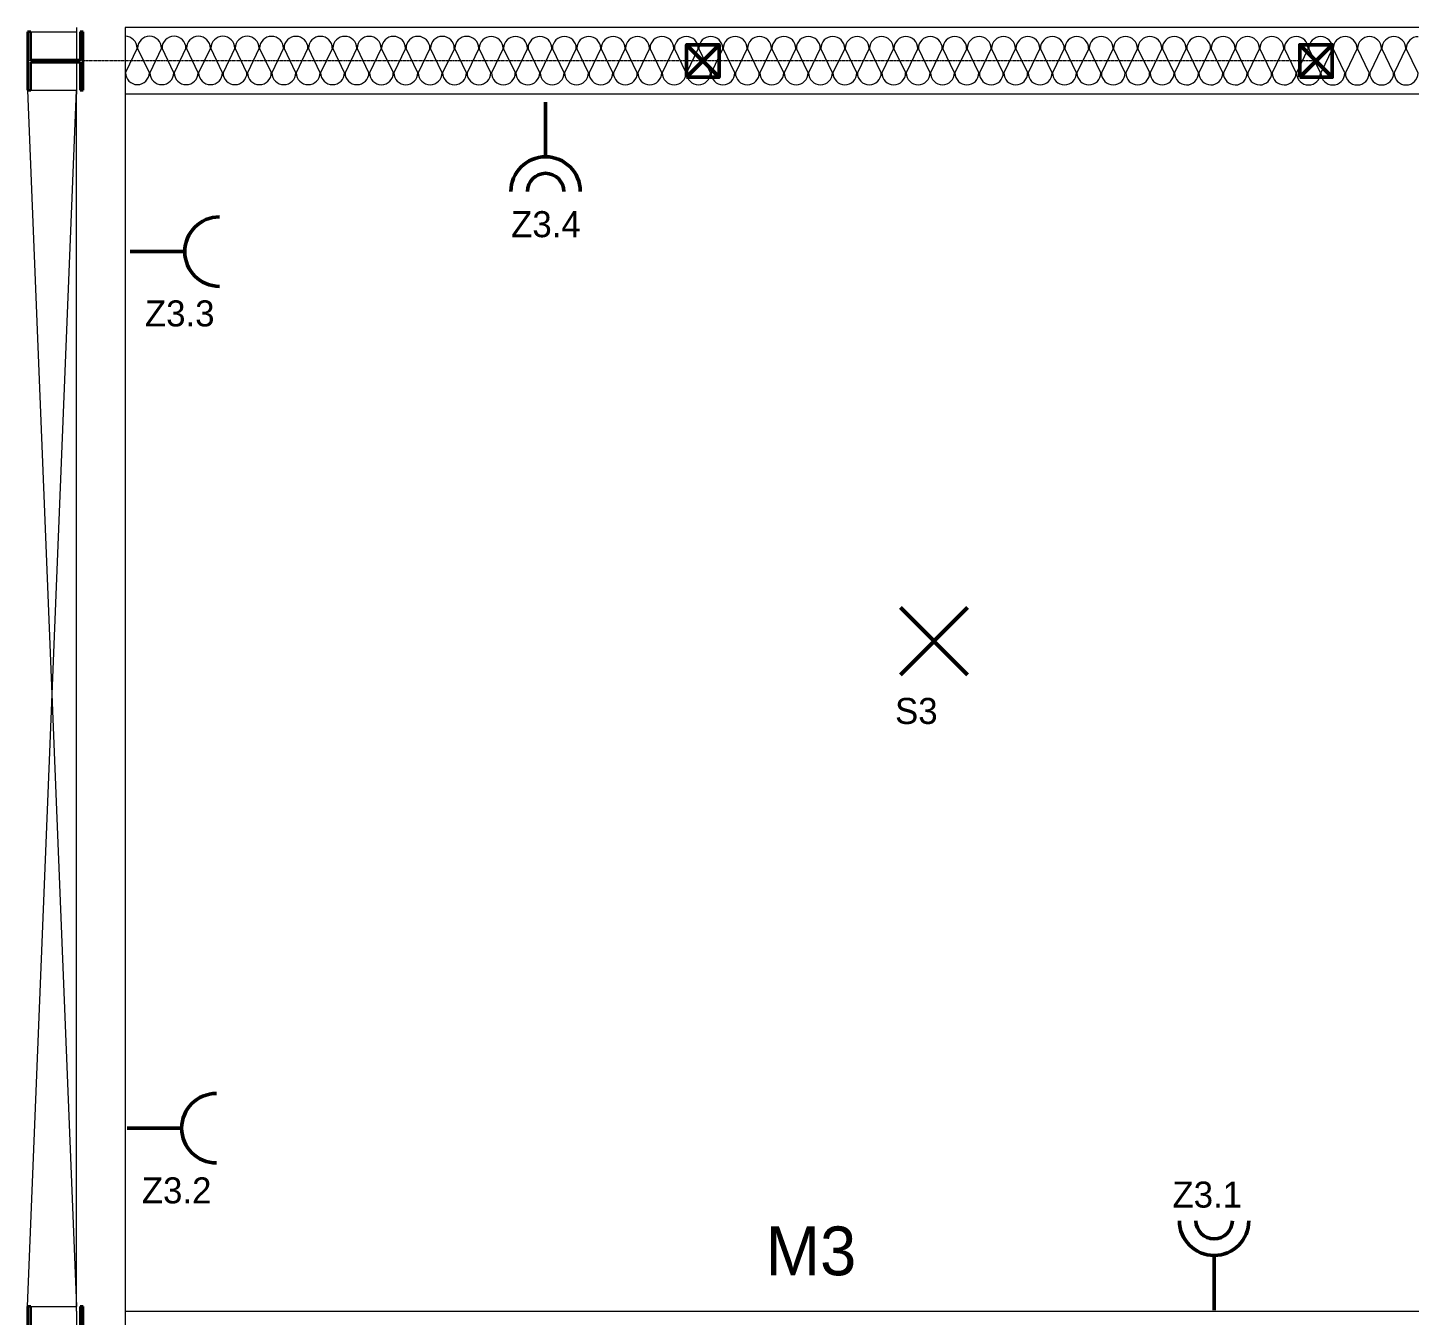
# Model space of a CAD drawing. Header units: millimetres. Extents: x -161860 to 123476, y 58544 to 168458.
# Drawn here: x -159140 to -126133, y 130897 to 161650 of the extents above; entities that cross this region are included whole.
import ezdxf

# ---------------------------------------------------------------- set-up
doc = ezdxf.new("R2010")
doc.units = ezdxf.units.MM
doc.linetypes.add('Cerchovana 2x', pattern=[0.5, 0.3, -0.1, 0, -0.1])
for name, color, linetype, lineweight in [('_V výplně 1', 255, 'Continuous', 5), ('DPS - OCEL SLOUPKY 5NP', 7, 'Continuous', 25), ('DPS 5NP kce návrh', 7, 'Continuous', 25), ('ELEKTRO', 7, 'Continuous', 50), ('ESI_rozpiska', 7, 'Continuous', 20)]:
    doc.layers.add(name, color=color, linetype=linetype, lineweight=lineweight)
doc.styles.add('ARIAL', font='arial.ttf')

# ---------------------------------------------------------------- blocks, each defined once
blk = doc.blocks.new('VZOROVÁ ČÁRA_42')
at = {"layer": 'DPS 5NP kce návrh', "color": 254, "linetype": 'Continuous', "lineweight": 13, "true_color": 0xf0f0b4, "transparency": 33554687}
for p, q in [((42.7919, 233.7), (42.7559, 233.625)), ((42.8294, 233.6249), (42.7934, 233.7)), ((42.8669, 233.6999), (42.8309, 233.6249)), ((42.9044, 233.6249), (42.8684, 233.6999)), ((42.9419, 233.6999), (42.9059, 233.6249)), ((42.9794, 233.6249), (42.9434, 233.6999)), ((43.0169, 233.6999), (42.9809, 233.6249)), ((43.0544, 233.6249), (43.0184, 233.6999)), ((43.0919, 233.6999), (43.0559, 233.6249)), ((43.1294, 233.6249), (43.0934, 233.6999)), ((43.1669, 233.6998), (43.1309, 233.6249)), ((43.2044, 233.6248), (43.1684, 233.6998)), ((43.2419, 233.6998), (43.2059, 233.6248)), ((43.2794, 233.6248), (43.2434, 233.6998)), ((43.3169, 233.6998), (43.2809, 233.6248)), ((43.3544, 233.6248), (43.3184, 233.6998)), ((43.3919, 233.6998), (43.3559, 233.6248)), ((43.4294, 233.6248), (43.3934, 233.6998)), ((43.4669, 233.6998), (43.4309, 233.6248)), ((43.5044, 233.6248), (43.4684, 233.6998)), ((43.5419, 233.6997), (43.5059, 233.6248)), ((43.5794, 233.6247), (43.5434, 233.6997)), ((43.6169, 233.6997), (43.5809, 233.6247)), ((43.6544, 233.6247), (43.6184, 233.6997)), ((43.6919, 233.6997), (43.6559, 233.6247)), ((43.7294, 233.6247), (43.6934, 233.6997)), ((43.7669, 233.6997), (43.7309, 233.6247)), ((43.8044, 233.6247), (43.7684, 233.6997)), ((43.8419, 233.6997), (43.8059, 233.6247)), ((43.8794, 233.6246), (43.8434, 233.6997)), ((43.9169, 233.6996), (43.8809, 233.6246)), ((43.9544, 233.6246), (43.9184, 233.6996)), ((43.9919, 233.6996), (43.9559, 233.6246)), ((44.0294, 233.6246), (43.9934, 233.6996)), ((44.0669, 233.6996), (44.0309, 233.6246)), ((44.1044, 233.6246), (44.0684, 233.6996)), ((44.1419, 233.6996), (44.1059, 233.6246)), ((44.1794, 233.6246), (44.1434, 233.6996)), ((44.2169, 233.6996), (44.1809, 233.6246)), ((44.2544, 233.6245), (44.2184, 233.6996)), ((44.2919, 233.6995), (44.2559, 233.6245)), ((44.3294, 233.6245), (44.2934, 233.6995)), ((44.3669, 233.6995), (44.3309, 233.6245)), ((44.4044, 233.6245), (44.3684, 233.6995)), ((44.4419, 233.6995), (44.4059, 233.6245)), ((44.4794, 233.6245), (44.4434, 233.6995)), ((44.5169, 233.6995), (44.4809, 233.6245)), ((44.5544, 233.6245), (44.5184, 233.6995)), ((44.5919, 233.6994), (44.5559, 233.6245)), ((44.6294, 233.6244), (44.5934, 233.6994)), ((44.6669, 233.6994), (44.6309, 233.6244)), ((44.7044, 233.6244), (44.6684, 233.6994)), ((44.7419, 233.6994), (44.7059, 233.6244)), ((44.7794, 233.6244), (44.7434, 233.6994)), ((44.8169, 233.6994), (44.7809, 233.6244)), ((44.8544, 233.6244), (44.8184, 233.6994)), ((44.8919, 233.6994), (44.8559, 233.6244)), ((44.9294, 233.6244), (44.8934, 233.6994)), ((44.9669, 233.6993), (44.9309, 233.6244)), ((45.0044, 233.6243), (44.9684, 233.6993)), ((45.0419, 233.6993), (45.0059, 233.6243)), ((45.0794, 233.6243), (45.0434, 233.6993)), ((45.1169, 233.6993), (45.0809, 233.6243)), ((45.1544, 233.6243), (45.1184, 233.6993)), ((45.1919, 233.6993), (45.1559, 233.6243)), ((45.2294, 233.6243), (45.1934, 233.6993)), ((45.2669, 233.6993), (45.2309, 233.6243)), ((45.3044, 233.6242), (45.2684, 233.6993)), ((45.3419, 233.6992), (45.3059, 233.6242)), ((45.3794, 233.6242), (45.3434, 233.6992)), ((45.4169, 233.6992), (45.3809, 233.6242)), ((45.4544, 233.6242), (45.4184, 233.6992)), ((45.4919, 233.6992), (45.4559, 233.6242)), ((45.5294, 233.6242), (45.4934, 233.6992)), ((45.5669, 233.6992), (45.5309, 233.6242)), ((45.6044, 233.6242), (45.5684, 233.6992)), ((45.6419, 233.6992), (45.6059, 233.6242)), ((45.6794, 233.6241), (45.6434, 233.6992)), ((45.7169, 233.6991), (45.6809, 233.6241)), ((45.7544, 233.6241), (45.7184, 233.6991)), ((45.7919, 233.6991), (45.7559, 233.6241)), ((45.8294, 233.6241), (45.7934, 233.6991)), ((45.8669, 233.6991), (45.8309, 233.6241)), ((45.9044, 233.6241), (45.8684, 233.6991)), ((45.9419, 233.6991), (45.9059, 233.6241)), ((45.9794, 233.6241), (45.9434, 233.6991)), ((46.0169, 233.699), (45.9809, 233.6241)), ((46.0544, 233.624), (46.0184, 233.699)), ((46.0919, 233.699), (46.0559, 233.624)), ((46.1294, 233.624), (46.0934, 233.699)), ((46.1669, 233.699), (46.1309, 233.624)), ((46.2044, 233.624), (46.1684, 233.699)), ((46.2419, 233.699), (46.2059, 233.624)), ((46.2794, 233.624), (46.2434, 233.699)), ((46.3169, 233.699), (46.2809, 233.624)), ((46.3544, 233.624), (46.3184, 233.699)), ((46.3919, 233.6989), (46.3559, 233.624)), ((46.4294, 233.6239), (46.3934, 233.6989)), ((46.4669, 233.6989), (46.4309, 233.6239)), ((46.5044, 233.6239), (46.4684, 233.6989)), ((46.5419, 233.6989), (46.5059, 233.6239)), ((46.5794, 233.6239), (46.5434, 233.6989)), ((46.6169, 233.6989), (46.5809, 233.6239)), ((46.6544, 233.6239), (46.6184, 233.6989)), ((46.6919, 233.6989), (46.6559, 233.6239)), ((46.7294, 233.6238), (46.6934, 233.6989))]:
    blk.add_line(p, q, dxfattribs=at)
for centre, start, end in [((42.7551, 233.7), 359.9839, 89.9805), ((42.8301, 233.6999), 89.9839, 179.9839), ((42.8301, 233.6999), 359.9839, 89.9839), ((42.9051, 233.6999), 89.9839, 179.9839), ((42.9051, 233.6999), 359.9839, 89.9839), ((42.9801, 233.6999), 89.9839, 179.9839), ((42.9801, 233.6999), 359.9839, 89.9839), ((43.0551, 233.6999), 89.9839, 179.9839), ((43.0551, 233.6999), 359.9839, 89.9839), ((43.1301, 233.6999), 89.9839, 179.9839), ((43.1301, 233.6999), 359.9839, 89.9839), ((43.2051, 233.6998), 89.9839, 179.9839), ((43.2051, 233.6998), 359.9839, 89.9839), ((43.2801, 233.6998), 89.9839, 179.9839), ((43.2801, 233.6998), 359.9839, 89.9839), ((43.3551, 233.6998), 89.9839, 179.9839), ((43.3551, 233.6998), 359.9839, 89.9839), ((43.4301, 233.6998), 89.9839, 179.9839), ((43.4301, 233.6998), 359.9839, 89.9839), ((43.5051, 233.6998), 89.9839, 179.9839), ((43.5051, 233.6998), 359.9839, 89.9839), ((43.5801, 233.6997), 89.9839, 179.9839), ((43.5801, 233.6997), 359.9839, 89.9839), ((43.6551, 233.6997), 89.9839, 179.9839), ((43.6551, 233.6997), 359.9839, 89.9839), ((43.7301, 233.6997), 89.9839, 179.9839), ((43.7301, 233.6997), 359.9839, 89.9839), ((43.8051, 233.6997), 89.9839, 179.9839), ((43.8051, 233.6997), 359.9839, 89.9839), ((43.8801, 233.6996), 89.9839, 179.9839), ((43.8801, 233.6996), 359.9839, 89.9839), ((43.9551, 233.6996), 89.9839, 179.9839), ((43.9551, 233.6996), 359.9839, 89.9839), ((44.0301, 233.6996), 89.9839, 179.9839), ((44.0301, 233.6996), 359.9839, 89.9839), ((44.1051, 233.6996), 89.9839, 179.9839), ((44.1051, 233.6996), 359.9839, 89.9839), ((44.1801, 233.6996), 89.9839, 179.9839), ((44.1801, 233.6996), 359.9839, 89.9839), ((44.2551, 233.6995), 89.9839, 179.9839), ((44.2551, 233.6995), 359.9839, 89.9839), ((44.3301, 233.6995), 89.9839, 179.9839), ((44.3301, 233.6995), 359.9839, 89.9839), ((44.4051, 233.6995), 89.9839, 179.9839), ((44.4051, 233.6995), 359.9839, 89.9839), ((44.4801, 233.6995), 89.9839, 179.9839), ((44.4801, 233.6995), 359.9839, 89.9839), ((44.5551, 233.6995), 89.9839, 179.9839), ((44.5551, 233.6995), 359.9839, 89.9839), ((44.6301, 233.6994), 89.9839, 179.9839), ((44.6301, 233.6994), 359.9839, 89.9839), ((44.7051, 233.6994), 89.9839, 179.9839), ((44.7051, 233.6994), 359.9839, 89.9839), ((44.7801, 233.6994), 89.9839, 179.9839), ((44.7801, 233.6994), 359.9839, 89.9839), ((44.8551, 233.6994), 89.9839, 179.9839), ((44.8551, 233.6994), 359.9839, 89.9839), ((44.9301, 233.6994), 89.9839, 179.9839), ((44.9301, 233.6994), 359.9839, 89.9839), ((45.0051, 233.6993), 89.9839, 179.9839), ((45.0051, 233.6993), 359.9839, 89.9839), ((45.0801, 233.6993), 89.9839, 179.9839), ((45.0801, 233.6993), 359.9839, 89.9839), ((45.1551, 233.6993), 89.9839, 179.9839), ((45.1551, 233.6993), 359.9839, 89.9839), ((45.2301, 233.6993), 89.9839, 179.9839), ((45.2301, 233.6993), 359.9839, 89.9839), ((45.3051, 233.6992), 89.9839, 179.9839), ((45.3051, 233.6992), 359.9839, 89.9839), ((45.3801, 233.6992), 89.9839, 179.9839), ((45.3801, 233.6992), 359.9839, 89.9839), ((45.4551, 233.6992), 89.9839, 179.9839), ((45.4551, 233.6992), 359.9839, 89.9839), ((45.5301, 233.6992), 89.9839, 179.9839), ((45.5301, 233.6992), 359.9839, 89.9839), ((45.6051, 233.6992), 89.9839, 179.9839), ((45.6051, 233.6992), 359.9839, 89.9839), ((45.6801, 233.6991), 89.9839, 179.9839), ((45.6801, 233.6991), 359.9839, 89.9839), ((45.7551, 233.6991), 89.9839, 179.9839), ((45.7551, 233.6991), 359.9839, 89.9839), ((45.8301, 233.6991), 89.9839, 179.9839), ((45.8301, 233.6991), 359.9839, 89.9839), ((45.9051, 233.6991), 89.9839, 179.9839), ((45.9051, 233.6991), 359.9839, 89.9839), ((45.9801, 233.6991), 89.9839, 179.9839), ((45.9801, 233.6991), 359.9839, 89.9839), ((46.0551, 233.699), 89.9839, 179.9839), ((46.0551, 233.699), 359.9839, 89.9839), ((46.1301, 233.699), 89.9839, 179.9839), ((46.1301, 233.699), 359.9839, 89.9839), ((46.2051, 233.699), 89.9839, 179.9839), ((46.2051, 233.699), 359.9839, 89.9839), ((46.2801, 233.699), 89.9839, 179.9839), ((46.2801, 233.699), 359.9839, 89.9839), ((46.3551, 233.699), 89.9839, 179.9839), ((46.3551, 233.699), 359.9839, 89.9839), ((46.4301, 233.6989), 89.9839, 179.9839), ((46.4301, 233.6989), 359.9839, 89.9839), ((46.5051, 233.6989), 89.9839, 179.9839), ((46.5051, 233.6989), 359.9839, 89.9839), ((46.5801, 233.6989), 89.9839, 179.9839), ((46.5801, 233.6989), 359.9839, 89.9839), ((46.6551, 233.6989), 89.9839, 179.9839), ((46.6551, 233.6989), 359.9839, 89.9839), ((46.7301, 233.6988), 89.9839, 179.9839), ((42.7926, 233.625), 179.9839, 359.9839), ((42.8676, 233.6249), 179.9839, 359.9839), ((42.9426, 233.6249), 179.9839, 359.9839), ((43.0176, 233.6249), 179.9839, 359.9839), ((43.0926, 233.6249), 179.9839, 359.9839), ((43.1676, 233.6248), 179.9839, 359.9839), ((43.2426, 233.6248), 179.9839, 359.9839), ((43.3176, 233.6248), 179.9839, 359.9839), ((43.3926, 233.6248), 179.9839, 359.9839), ((43.4676, 233.6248), 179.9839, 359.9839), ((43.5426, 233.6247), 179.9839, 359.9839), ((43.6176, 233.6247), 179.9839, 359.9839), ((43.6926, 233.6247), 179.9839, 359.9839), ((43.7676, 233.6247), 179.9839, 359.9839), ((43.8426, 233.6247), 179.9839, 359.9839), ((43.9176, 233.6246), 179.9839, 359.9839), ((43.9926, 233.6246), 179.9839, 359.9839), ((44.0676, 233.6246), 179.9839, 359.9839), ((44.1426, 233.6246), 179.9839, 359.9839), ((44.2176, 233.6246), 179.9839, 359.9839), ((44.2926, 233.6245), 179.9839, 359.9839), ((44.3676, 233.6245), 179.9839, 359.9839), ((44.4426, 233.6245), 179.9839, 359.9839), ((44.5176, 233.6245), 179.9839, 359.9839), ((44.5926, 233.6244), 179.9839, 359.9839), ((44.6676, 233.6244), 179.9839, 359.9839), ((44.7426, 233.6244), 179.9839, 359.9839), ((44.8176, 233.6244), 179.9839, 359.9839), ((44.8926, 233.6244), 179.9839, 359.9839), ((44.9676, 233.6243), 179.9839, 359.9839), ((45.0426, 233.6243), 179.9839, 359.9839), ((45.1176, 233.6243), 179.9839, 359.9839), ((45.1926, 233.6243), 179.9839, 359.9839), ((45.2676, 233.6243), 179.9839, 359.9839), ((45.3426, 233.6242), 179.9839, 359.9839), ((45.4176, 233.6242), 179.9839, 359.9839), ((45.4926, 233.6242), 179.9839, 359.9839), ((45.5676, 233.6242), 179.9839, 359.9839), ((45.6426, 233.6242), 179.9839, 359.9839), ((45.7176, 233.6241), 179.9839, 359.9839), ((45.7926, 233.6241), 179.9839, 359.9839), ((45.8676, 233.6241), 179.9839, 359.9839), ((45.9426, 233.6241), 179.9839, 359.9839), ((46.0176, 233.624), 179.9839, 359.9839), ((46.0926, 233.624), 179.9839, 359.9839), ((46.1676, 233.624), 179.9839, 359.9839), ((46.2426, 233.624), 179.9839, 359.9839), ((46.3176, 233.624), 179.9839, 359.9839), ((46.3926, 233.6239), 179.9839, 359.9839), ((46.4676, 233.6239), 179.9839, 359.9839), ((46.5426, 233.6239), 179.9839, 359.9839), ((46.6176, 233.6239), 179.9839, 359.9839), ((46.6926, 233.6239), 179.9839, 359.9839)]:
    blk.add_arc(centre, 0.0367, start, end, dxfattribs=at)
blk = doc.blocks.new('KOMPLEXNÍ OBJEKT_13')
at = {"layer": 'DPS - OCEL SLOUPKY 5NP', "color": 7, "linetype": 'Continuous', "lineweight": 50, "transparency": 33554687}
for p, q in [((46.3659, 233.7107), (46.4659, 233.6107)), ((46.4659, 233.7107), (46.3659, 233.6107)), ((46.4659, 233.6107), (46.4659, 233.7107))]:
    blk.add_line(p, q, dxfattribs=at)
blk.add_lwpolyline([(46.3659, 233.6107), (46.4659, 233.6107), (46.4659, 233.7107), (46.3659, 233.7107), (46.3659, 233.6107)], close=True, dxfattribs=at)
blk = doc.blocks.new('KOMPLEXNÍ OBJEKT_36')
at = {"layer": 'DPS - OCEL SLOUPKY 5NP', "color": 250, "linetype": 'Continuous', "lineweight": 35, "true_color": 0x2d2d2d, "transparency": 33554687}
for p, q in [((42.4646, 233.7507), (42.4551, 233.7507)), ((42.4551, 233.7507), (42.4551, 233.5707)), ((42.4646, 233.6637), (42.4646, 233.7507)), ((42.6261, 233.7507), (42.6166, 233.7507)), ((42.6166, 233.7507), (42.6166, 233.6637)), ((42.6261, 233.5707), (42.6261, 233.7507)), ((42.6166, 233.6637), (42.4646, 233.6637)), ((42.4646, 233.5707), (42.4646, 233.6577)), ((42.4646, 233.6577), (42.6166, 233.6577)), ((42.6166, 233.6577), (42.6166, 233.5707)), ((42.4551, 233.5707), (42.4646, 233.5707)), ((42.6166, 233.5707), (42.6261, 233.5707))]:
    blk.add_line(p, q, dxfattribs=at)
blk = doc.blocks.new('KOMPLEXNÍ OBJEKT_37')
at = {"layer": 'DPS - OCEL SLOUPKY 5NP', "color": 250, "linetype": 'Continuous', "lineweight": 35, "true_color": 0x2d2d2d, "transparency": 33554687}
for p, q in [((42.4647, 229.8332), (42.4552, 229.8332)), ((42.4552, 229.8332), (42.4552, 229.6532)), ((42.4647, 229.7462), (42.4647, 229.8332)), ((42.6262, 229.8332), (42.6167, 229.8332)), ((42.6167, 229.8332), (42.6167, 229.7462)), ((42.6262, 229.6532), (42.6262, 229.8332)), ((42.6167, 229.7462), (42.4647, 229.7462)), ((42.4647, 229.6532), (42.4647, 229.7402)), ((42.4647, 229.7402), (42.6167, 229.7402)), ((42.6167, 229.7402), (42.6167, 229.6532)), ((42.4552, 229.6532), (42.4647, 229.6532)), ((42.6167, 229.6532), (42.6262, 229.6532))]:
    blk.add_line(p, q, dxfattribs=at)
blk = doc.blocks.new('KOMPLEXNÍ OBJEKT_46')
at = {"layer": 'DPS - OCEL SLOUPKY 5NP', "color": 7, "linetype": 'Continuous', "lineweight": 50, "transparency": 33554687}
for p, q in [((44.4809, 233.7107), (44.5809, 233.6107)), ((44.5809, 233.7107), (44.4809, 233.6107)), ((44.5809, 233.6107), (44.5809, 233.7107))]:
    blk.add_line(p, q, dxfattribs=at)
blk.add_lwpolyline([(44.4809, 233.6107), (44.5809, 233.6107), (44.5809, 233.7107), (44.4809, 233.7107), (44.4809, 233.6107)], close=True, dxfattribs=at)

msp = doc.modelspace()

# ---------------------------------------------------------------- linework, layer by layer
at = {"layer": '_V výplně 1', "linetype": 'Continuous', "lineweight": 9, "transparency": 33554687}
for p, q in [((-159140, 161552), (-157975, 161552)), ((-157975, 161650), (-157975, 160057)), ((-121064, 161650), (-156809, 161650)), ((-156809, 161650), (-156809, 160057)), ((-159140, 160154), (-157974, 160154)), ((-159140, 160154), (-157974, 131111)), ((-159140, 131111), (-157974, 160154)), ((-157974, 130994), (-157975, 160076)), ((-157974, 130994), (-157975, 160059)), ((-156809, 160057), (-156809, 130994)), ((-119432, 160057), (-156809, 160057)), ((-159140, 131111), (-157974, 131111)), ((-157974, 130994), (-157974, 129829)), ((-156809, 130994), (-119432, 130994)), ((-156809, 130994), (-156809, 129829))]:
    msp.add_line(p, q, dxfattribs=at)
at = {"layer": '_V výplně 1', "linetype": 'Cerchovana 2x', "lineweight": 9, "transparency": 33554687}
msp.add_line((-128368, 160859), (-159140, 160853), dxfattribs=at)
at = {"layer": 'ELEKTRO', "color": 4, "ltscale": 2}
for p, q in [((-146768, 158565), (-146768, 159871)), ((-155386, 156300), (-156692, 156300)), ((-155461, 135367), (-156766, 135367)), ((-130797, 132327), (-130797, 131021))]:
    msp.add_line(p, q, dxfattribs=at)
at = {"layer": 'ELEKTRO', "color": 2, "ltscale": 2}
for p, q in [((-138293, 146196), (-136685, 147804)), ((-138293, 147804), (-136685, 146196))]:
    msp.add_line(p, q, dxfattribs=at)
at = {"layer": 'ELEKTRO', "color": 4, "ltscale": 2}
for centre, radius, start, end in [((-146768, 157736), 829, 0, 180), ((-146768, 157736), 435, 0, 180), ((-154557, 156300), 829, 90, 270), ((-154632, 135367), 829, 90, 270), ((-130797, 133156), 829, 180, 0), ((-130797, 133156), 435, 180, 0)]:
    msp.add_arc(centre, radius, start, end, dxfattribs=at)

# ---------------------------------------------------------------- block references
at = {"layer": '_V výplně 1', "linetype": 'Continuous', "lineweight": 9, "transparency": 33554687, "xscale": 7770.713653917252, "yscale": 7770.713653917252, "zscale": 7770.713653917252}
for name in ['KOMPLEXNÍ OBJEKT_36', 'VZOROVÁ ČÁRA_42', 'KOMPLEXNÍ OBJEKT_46', 'KOMPLEXNÍ OBJEKT_13', 'KOMPLEXNÍ OBJEKT_37']:
    msp.add_blockref(name, (-489047, -1654858), dxfattribs=at)

# ---------------------------------------------------------------- texts
at = {"layer": '_V výplně 1', "linetype": 'Continuous', "lineweight": 9, "transparency": 33554687, "insert": (-149914, 159652), "char_height": 699.36, "width": 3291.16, "attachment_point": 2, "line_spacing_factor": 1.084337, "style": 'ARIAL'}
msp.add_mtext('\\A1;{\\fArial|i0|b0;\\H0.090000;\\W0.769231;\\C7;RÁM R3}\\P{\\fArial|i0|b0;\\H0.090000;\\W0.769231;\\C7;HEA 180}\\P', dxfattribs=at)
at = {"layer": 'ESI_rozpiska', "ltscale": 2}
msp.add_text('M3', height=1165.6, dxfattribs=at).set_placement((-141510, 131854))
at = {"layer": 'ESI_rozpiska', "ltscale": 2, "char_height": 621.7, "attachment_point": 1}
for s, width, heights, insert in [('Z3.4', 3541.71, [2421], (-147591, 157267)), ('Z3.3', 3541.71, [2421], (-156339, 155136)), ('S3', 1792.92, [0], (-138420, 145642)), ('Z3.2', 3541.71, [2421], (-156413, 134193)), ('Z3.1', 3541.71, [2421], (-131793, 134092))]:
    msp.add_mtext_dynamic_manual_height_columns(s, width=width, gutter_width=3108, heights=heights, dxfattribs=dict(at, insert=insert))

doc.saveas('drawing.dxf')
